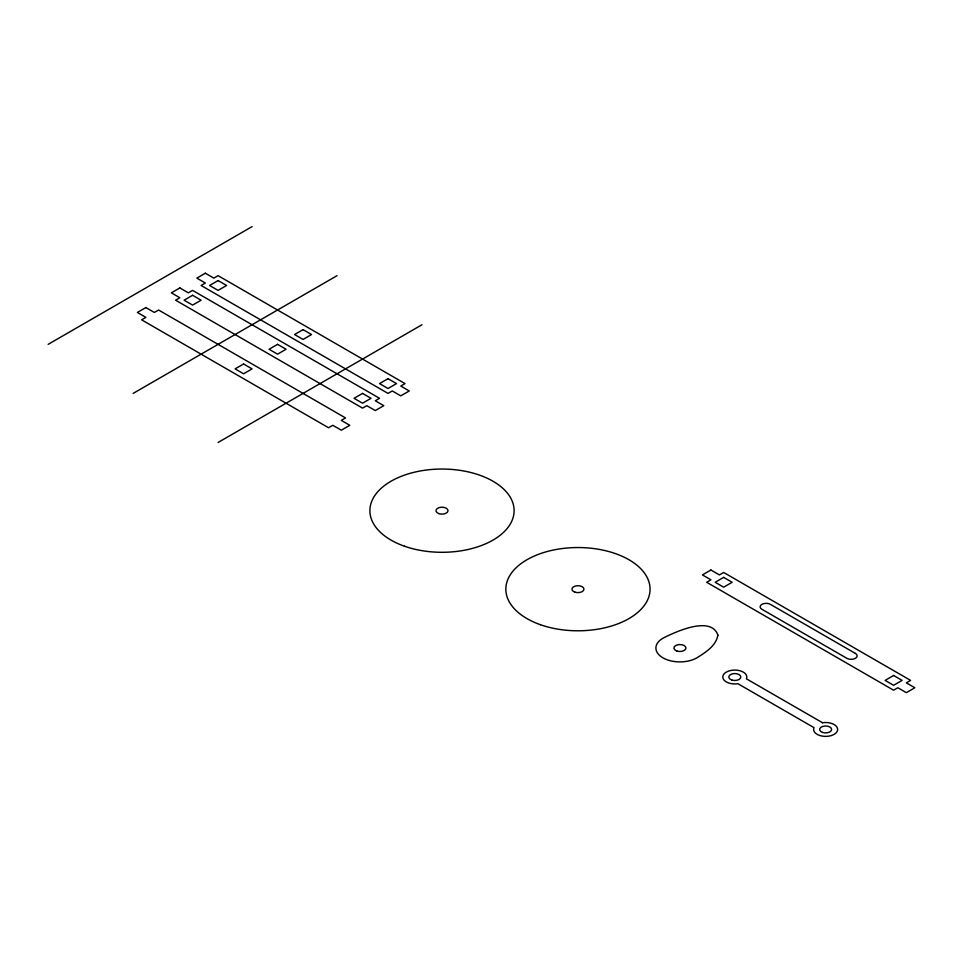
<?xml version="1.0" encoding="UTF-8"?>
<svg xmlns="http://www.w3.org/2000/svg" width="963" height="963" viewBox="0 0 963 963"><rect width="100%" height="100%" fill="white"/><g stroke="black" fill="none" stroke-linecap="round" stroke-linejoin="round"><path stroke-width="1.44" d="M48.15 344.345L252.077 226.618M133.123 393.41L337.05 275.671M218.095 442.462L422.023 324.724M717.917 635.111C716.075 645.944 705.47 652.384 696.911 657.837A24.039 13.879 0 0 1 662.929 657.837A24.039 13.879 0 0 1 662.929 638.216C675.292 631.957 710.983 615.249 717.917 635.111M145.87 307.558L137.372 312.457L145.87 317.369L141.621 319.824L328.552 427.753L332.801 425.297L341.299 430.196L349.798 425.297L341.299 420.386L345.548 417.942L158.606 310.014L154.369 312.457L145.87 307.558M179.852 287.937L171.354 292.836L179.852 297.748L175.603 300.203L362.545 408.119L366.795 405.676L375.281 410.575L383.78 405.676L375.281 400.764L379.53 398.309L192.6 290.393L188.351 292.836L179.852 287.937M205.348 273.215L196.849 278.126L205.348 283.026L201.098 285.481L388.029 393.41L392.278 390.954L400.777 395.865L409.275 390.954L400.777 386.055L405.026 383.599L218.095 275.671L213.846 278.126L205.348 273.215M192.6 295.292L184.102 300.203L192.6 305.102L201.098 300.203L192.6 295.292M218.095 280.57L209.597 285.481L218.095 290.393L226.594 285.481L218.095 280.57M243.579 363.978L235.08 368.877L243.579 373.788L252.077 368.877L243.579 363.978M277.573 344.345L269.074 349.256L277.573 354.167L286.071 349.256L277.573 344.345M303.056 329.635L294.57 334.534L303.056 339.445L311.555 334.534L303.056 329.635M362.545 393.41L354.047 398.309L362.545 403.22L371.044 398.309L362.545 393.41M388.029 378.688L379.53 383.599L388.029 388.498L396.527 383.599L388.029 378.688M710.923 570.012L702.424 574.923L710.923 579.822L706.673 582.278L893.604 690.206L897.853 687.751L906.352 692.662L914.85 687.751L906.352 682.851L910.601 680.396L723.67 572.467L719.421 574.923L710.923 570.012M723.67 577.379L715.172 582.278L723.67 587.189L732.169 582.278L723.67 577.379M893.604 675.484L885.105 680.396L893.604 685.295L902.102 680.396L893.604 675.484M855.373 653.408L770.4 604.355A6.007 3.467 0 0 0 761.902 604.355A6.007 3.467 0 0 0 761.902 609.266L846.874 658.319A6.007 3.467 0 0 0 855.373 658.319A6.007 3.467 0 0 0 855.373 653.408M822.522 722.744L746.409 678.807A12.013 6.934 0 0 0 735.852 670.104A12.013 6.934 0 0 0 722.84 677.615A12.013 6.934 0 0 0 737.923 683.718L814.024 727.655A12.013 6.934 0 0 0 824.581 736.358A12.013 6.934 0 0 0 837.605 728.847A12.013 6.934 0 0 0 822.522 722.744M540.424 624.71A72.105 41.626 0 0 0 650.037 590.15A72.105 41.626 0 0 0 543.397 552.63A72.105 41.626 0 0 0 540.424 624.71M676.796 650.988A6.007 3.467 0 0 0 685.921 648.111A6.007 3.467 0 0 0 677.037 644.981A6.007 3.467 0 0 0 676.796 650.988M731.711 679.986A6.007 3.467 0 0 0 740.812 677.073A6.007 3.467 0 0 0 731.904 673.98A6.007 3.467 0 0 0 731.711 679.986M822.534 732.422A6.007 3.467 0 0 0 831.635 729.509A6.007 3.467 0 0 0 822.727 726.415A6.007 3.467 0 0 0 822.534 732.422M574.827 592.125A6.007 3.467 0 0 0 583.963 589.248A6.007 3.467 0 0 0 575.08 586.118A6.007 3.467 0 0 0 574.827 592.125M404.472 546.214A72.105 41.626 0 0 0 514.086 511.666A72.105 41.626 0 0 0 407.445 474.133A72.105 41.626 0 0 0 404.472 546.214M438.875 513.628A6.007 3.467 0 0 0 448.012 510.751A6.007 3.467 0 0 0 439.116 507.621A6.007 3.467 0 0 0 438.875 513.628"/></g></svg>
